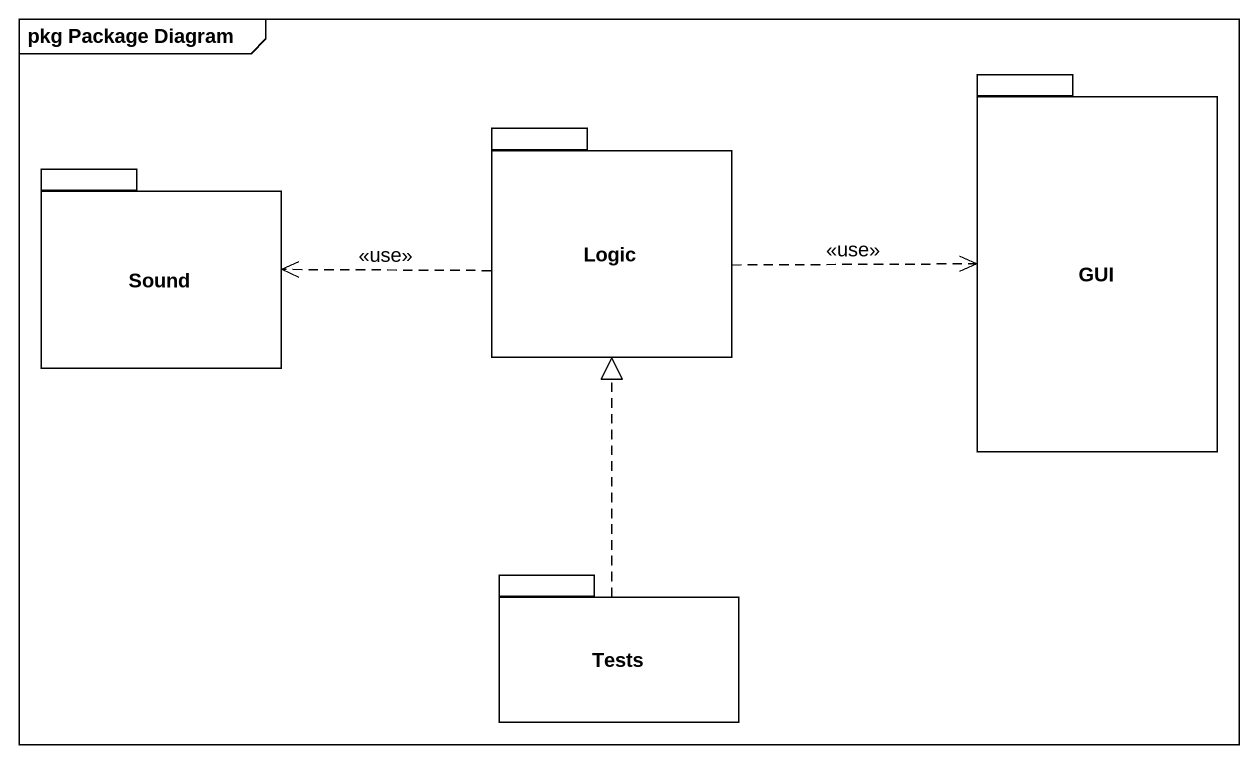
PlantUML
@startuml
mainframe pkg Package Diagram
package Logic {
}
package GUI {
}
package Sound {
}
package Tests {
}
Logic .right.> GUI : <<use>>
Logic .left.> Sound : <<use>>
Tests .up.|> Logic
@enduml
